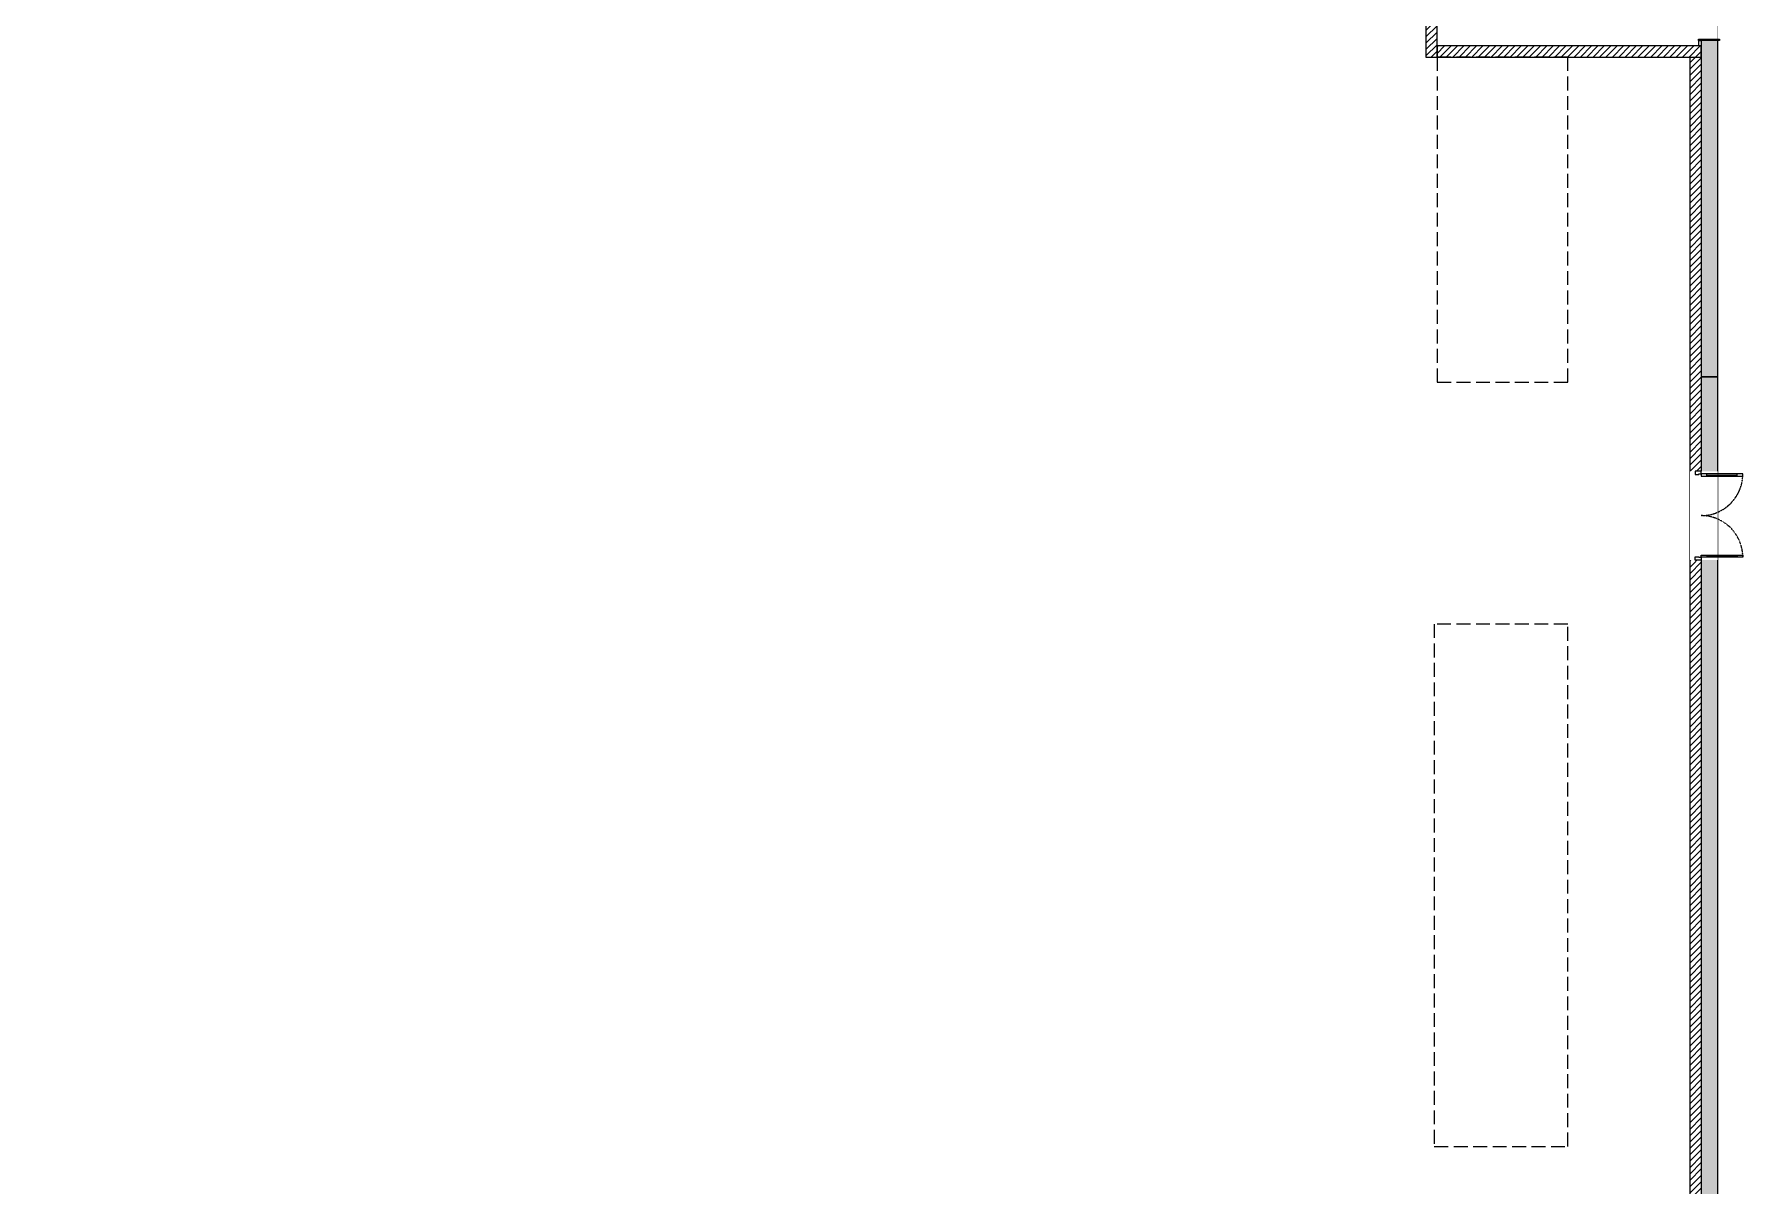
# Model space of a CAD drawing. Header units: millimetres. Extents: x -162958 to 167200, y -450 to 146301.
# Drawn here: x 135711 to 166450, y 25042 to 45763 of the extents above; entities that cross this region are included whole.
import ezdxf

# ---------------------------------------------------------------- set-up
doc = ezdxf.new("R2010")
doc.units = ezdxf.units.MM
doc.set_wipeout_variables(frame=1)
for name, pattern in [('Xr_MB nha xuong CM2$0$DASH', [0.35, 0.25, -0.1]), ('Xr_MB nha xuong CM2$0$DASHED', [0.75, 0.5, -0.25]), ('Xr_MB nha xuong CM2$0$Xr_MB nha xuong + VP$0$HIDDEN2', [0.1875, 0.125, -0.0625])]:
    doc.linetypes.add(name, pattern=pattern)
doc.layers.get('0').update_dxf_attribs({"lineweight": 5})
for name, color, linetype, lineweight in [('CJSC.8-Cua', 15, 'Continuous', 5), ('Xr_MB nha xuong CM2$0$A-Solid-Wall H', 9, 'Continuous', 18), ('Xr_MB nha xuong CM2$0$A-Solid-WallC', 2, 'Continuous', 5), ('Xr_MB nha xuong CM2$0$A-Solid-WallL', 6, 'Continuous', 5), ('Xr_MB nha xuong CM2$0$CJSC.4-Net manh', 8, 'Continuous', 5), ('Xr_MB nha xuong CM2$0$Xr_MB nha xuong + VP$0$CJSC.8-Cua', 15, 'Continuous', 5)]:
    doc.layers.add(name, color=color, linetype=linetype, lineweight=lineweight)
pattern_1 = [(45, (2194615.53, 586811.235), (-57.452426, 57.452426), [])]

# ---------------------------------------------------------------- blocks, each defined once
blk = doc.blocks.new('Xr_MB nha xuong CM2$0$20261F 幕墙')
at = {"layer": 'Xr_MB nha xuong CM2$0$A-Solid-Wall H'}
h = blk.add_hatch(dxfattribs=at)
h.set_pattern_fill('GOST_WOOD', color=256, scale=25, angle=-90)
h.paths.add_polyline_path([(3327303, 2311384), (3327603, 2311384), (3327603, 2314284), (3327303, 2314284)])
h.paths.add_polyline_path([(3327603, 2303684), (3327303, 2303684), (3327303, 2297634), (3327603, 2297634)])
h = blk.add_hatch(dxfattribs=at)
h.set_pattern_fill('ANSI31', color=256, scale=650)
h.set_pattern_definition([(45, (2194615.53, 817811.32), (-57.452426, 57.452426), [])])
h.paths.add_polyline_path([(3322553, 2311684), (3322353, 2311684), (3322353, 2303384), (3322553, 2303384)])
h = blk.add_hatch(dxfattribs=at)
h.set_pattern_fill('ANSI31', color=256, scale=650)
h.set_pattern_definition(pattern_1)
h.paths.add_polyline_path([(3322553, 2303384), (3327303, 2303384), (3327303, 2303584), (3322553, 2303584)])
h = blk.add_hatch(dxfattribs=at)
h.set_pattern_fill('ANSI31', color=256, scale=650)
h.set_pattern_definition(pattern_1)
h.paths.add_polyline_path([(3327103, 2258334), (3327103, 2303384), (3327303, 2303384), (3327303, 2258334)])
h = blk.add_hatch(dxfattribs=at)
h.set_pattern_fill('GOST_WOOD', color=256, scale=25, angle=-90)
h.paths.add_polyline_path([(3327303, 2297634), (3327303, 2258334), (3284153, 2258334), (3284153, 2262034), (3283853, 2262034), (3283853, 2258034), (3327603, 2258034), (3327603, 2297634)])
at = {"layer": 'Xr_MB nha xuong CM2$0$A-Solid-WallC', "linetype": 'ByBlock', "lineweight": 0, "ltscale": 0.1}
for points in [[(3322553, 2311684), (3322353, 2311684), (3322353, 2303384), (3322553, 2303384)], [(3322553, 2311684), (3322353, 2311684), (3322353, 2303384), (3322553, 2303384)], [(3322553, 2303384), (3327303, 2303384), (3327303, 2303584), (3322553, 2303584)], [(3327103, 2258334), (3327103, 2303384), (3327303, 2303384), (3327303, 2258334)]]:
    blk.add_lwpolyline(points, close=True, dxfattribs=at)
at = {"layer": 'Xr_MB nha xuong CM2$0$A-Solid-WallL'}
for points in [[(3327253, 2303709), (3327633, 2303709), (3327633, 2303684), (3327253, 2303684)], [(3327263, 2303684), (3327303, 2303684), (3327303, 2303584), (3327263, 2303584)], [(3327603, 2303684), (3327303, 2303684), (3327303, 2297634), (3327603, 2297634)], [(3327303, 2297634), (3327303, 2258334), (3284153, 2258334), (3284153, 2262034), (3283853, 2262034), (3283853, 2258034), (3327603, 2258034), (3327603, 2297634)]]:
    blk.add_lwpolyline(points, close=True, dxfattribs=at)
blk = doc.blocks.new('*U190')
for p, q in [((-1510, 650), (-1550, 650)), ((-1530, 100), (-1530, 650)), ((-90, 650), (-50, 650)), ((-70, 100), (-70, 650)), ((-1510, 100), (-1550, 100)), ((-90, 100), (-50, 100))]:
    blk.add_line(p, q)
for points in [[(-1550, 0), (-1510, 0), (-1510, 750), (-1550, 750)], [(-50, 0), (-90, 0), (-90, 750), (-50, 750)], [(-1600, -110), (-1540, -110), (-1540, -40), (-1550, -40), (-1550, 0), (-1600, 0)], [(0, -110), (-60, -110), (-60, -40), (-50, -40), (-50, 0), (0, 0)]]:
    blk.add_lwpolyline(points, close=True)
at = {"linetype": 'Xr_MB nha xuong CM2$0$Xr_MB nha xuong + VP$0$HIDDEN2'}
for centre, start, end in [((-1550, 0), 0, 90), ((-50, 0), 90, 180)]:
    blk.add_arc(centre, 750, start, end, dxfattribs=at)

msp = doc.modelspace()

# ---------------------------------------------------------------- block references
at = {"layer": 'CJSC.8-Cua'}
msp.add_blockref('Xr_MB nha xuong CM2$0$20261F 幕墙', (-3161603.5, -2258033.7), dxfattribs=at)

# ---------------------------------------------------------------- next in the draw order: linework, layer by layer
at = {"layer": 'Xr_MB nha xuong CM2$0$A-Solid-WallC', "linetype": 'Xr_MB nha xuong CM2$0$DASH', "lineweight": 0, "ltscale": 1000}
for points in [[(163299.6, 45350), (160949.8, 45350), (160949.8, 39500), (163299.7, 39500)], [(163299.7, 35149.9), (160899.7, 35149.9), (160899.7, 25749.9), (163299.7, 25749.9)]]:
    msp.add_lwpolyline(points, close=True, dxfattribs=at)
at = {"layer": 'Xr_MB nha xuong CM2$0$CJSC.4-Net manh', "linetype": 'Xr_MB nha xuong CM2$0$DASHED', "ltscale": 2000, "const_width": 3}
msp.add_lwpolyline([(-0.2, -0.2), (165999.8, -0.2), (165999.8, 146299.9), (-0.2, 146299.9)], close=True, dxfattribs=at)

# ---------------------------------------------------------------- next in the draw order: wipeouts: each hides what was drawn before it
at = {"color": 250}
msp.add_wipeout([(165499.8, 37900), (165999.8, 37900), (165999.8, 36300), (165499.8, 36300)], dxfattribs=at).dxf.layer = 'Xr_MB nha xuong CM2$0$Xr_MB nha xuong + VP$0$CJSC.8-Cua'

# ---------------------------------------------------------------- next in the draw order: block references
at = {"layer": 'Xr_MB nha xuong CM2$0$Xr_MB nha xuong + VP$0$CJSC.8-Cua', "rotation": 270}
msp.add_blockref('*U190', (165699.8, 36300), dxfattribs=at)

doc.saveas('drawing.dxf')
